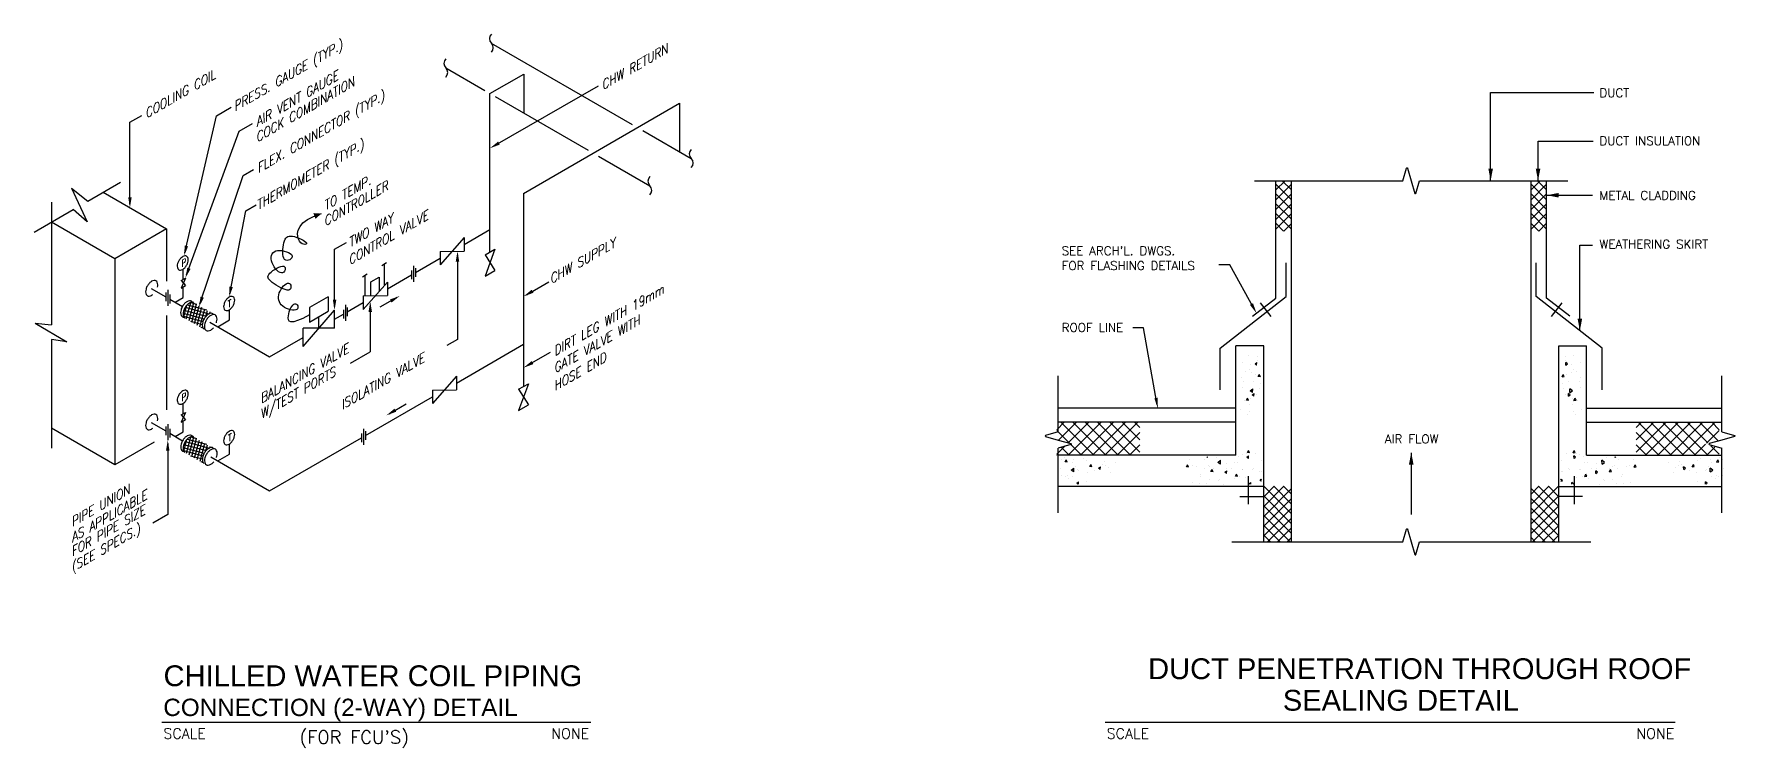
# Model space of a CAD drawing. Extents: x -320.3 to -239, y -329.4 to -268.7.
# Drawn here: x -320.3 to -271.31, y -289.31 to -268.75 of the extents above; entities that cross this region are included whole.
import ezdxf
from ezdxf.enums import TextEntityAlignment as Align

# ---------------------------------------------------------------- set-up
doc = ezdxf.new("R2010")
doc.units = 0
doc.header["$LTSCALE"] = 0.5
doc.header["$MEASUREMENT"] = 0
doc.layers.get('0').update_dxf_attribs({"color": 4, "linetype": 'CONTINUOUS'})
for name, color, linetype in [('A1', 3, 'CONTINUOUS'), ('CAL-1', 4, 'CONTINUOUS'), ('CAL-2', 2, 'CONTINUOUS'), ('D-P', 2, 'CONTINUOUS'), ('HATCH', 11, 'CONTINUOUS'), ('LEA', 3, 'CONTINUOUS'), ('M1', 4, 'CONTINUOUS'), ('M2', 2, 'CONTINUOUS'), ('M3', 3, 'CONTINUOUS'), ('M4', 4, 'CONTINUOUS'), ('M7', 4, 'CONTINUOUS'), ('MT2', 2, 'CONTINUOUS'), ('T2', 2, 'CONTINUOUS'), ('T3', 3, 'CONTINUOUS'), ('TEXT1', 6, 'CONTINUOUS'), ('TXT3', 3, 'CONTINUOUS')]:
    doc.layers.add(name, color=color, linetype=linetype)
doc.styles.add('LEROY', font='SIMPLEX')
doc.styles.add('S', font='ROMANS.SHX')
doc.styles.add('TTXT', font='ARIAL.TTF', dxfattribs={"width": 0.9})

# ---------------------------------------------------------------- blocks, each defined once
blk = doc.blocks.new('AR')
blk.add_lwpolyline([(0, 0, 0, 13.3, 0), (-35, 0, 13.3, 13.3, 0)], format="xyseb")
blk = doc.blocks.new('*X9')
at = {"color": 0}
for p, q in [((197.17, 185.85), (199.81, 188.49)), ((197.17, 183.02), (201.67, 187.52)), ((201.67, 183), (197.17, 187.5)), ((201.67, 185.83), (199, 188.49)), ((197.17, 180.2), (201.67, 184.7)), ((201.67, 180.17), (197.17, 184.67)), ((197.17, 177.37), (201.67, 181.87)), ((201.67, 177.34), (197.17, 181.84)), ((197.17, 174.54), (201.67, 179.04)), ((201.67, 174.51), (197.17, 179.01)), ((199.39, 173.96), (197.17, 176.19)), ((199.42, 173.96), (201.67, 176.21))]:
    blk.add_line(p, q, dxfattribs=at)
blk = doc.blocks.new('*X14')
at = {"color": 0}
for p, q in [((206.96, 137.96), (206.96, 137.96)), ((209.46, 138.2), (209.46, 138.2)), ((206.13, 132.03), (206.44, 132.71)), ((206.72, 132.14), (206.44, 132.71)), ((207, 136.69), (207, 136.69)), ((207.13, 135.17), (207.13, 135.17)), ((207.21, 135.38), (207.15, 136.12)), ((207.67, 135.76), (207.15, 136.12)), ((207.21, 135.38), (207.67, 135.76)), ((207.4, 132.53), (207.4, 132.53)), ((208.72, 133.36), (208.72, 133.36)), ((208.89, 135.6), (208.89, 135.6)), ((209.27, 134.25), (209.27, 134.25)), ((210.38, 133.55), (210.38, 133.55)), ((211.33, 136.14), (211.33, 136.14)), ((206.13, 132.03), (206.72, 132.14)), ((206.14, 130.12), (206.14, 130.12)), ((206.52, 128.52), (206.52, 128.52)), ((208.06, 130.52), (208.06, 130.52)), ((208.35, 127.45), (208.33, 128.57)), ((209.08, 127.98), (208.33, 128.57)), ((208.35, 127.45), (209.08, 127.98)), ((208.41, 127.68), (208.41, 127.68)), ((211.08, 130.6), (211.08, 130.6)), ((211.31, 128.9), (211.31, 128.9)), ((211.54, 131.81), (211.54, 131.81)), ((207.15, 126.99), (207.15, 126.99)), ((208, 126.41), (207.93, 127.16)), ((208.46, 126.8), (207.93, 127.16)), ((208, 126.41), (208.46, 126.8)), ((208.99, 125.87), (208.99, 125.87)), ((209.23, 124.01), (209.23, 124.01)), ((209.54, 125.18), (209.84, 125.87)), ((209.54, 125.18), (210.13, 125.3)), ((210.13, 125.29), (209.84, 125.87)), ((210.67, 125.24), (210.67, 125.24)), ((211.82, 122.54), (211.82, 122.54)), ((209.38, 122), (209.38, 122)), ((209.92, 121.22), (209.92, 121.22))]:
    blk.add_line(p, q, dxfattribs=at)
blk = doc.blocks.new('*X10')
at = {"color": 0}
for p, q in [((251.73, 110.31), (260.37, 118.95)), ((251.73, 113.85), (256.83, 118.95)), ((251.73, 117.38), (253.3, 118.95)), ((261.78, 109.45), (252.28, 118.95)), ((254.41, 109.45), (263.91, 118.95)), ((265.32, 109.45), (255.82, 118.95)), ((257.94, 109.45), (267.44, 118.95)), ((268.85, 109.45), (259.35, 118.95)), ((261.48, 109.45), (270.98, 118.95)), ((272.39, 109.45), (262.89, 118.95)), ((265.01, 109.45), (274.51, 118.95)), ((272.39, 112.98), (266.42, 118.95)), ((275.22, 113.69), (269.96, 118.95)), ((275.67, 116.78), (273.5, 118.95)), ((258.25, 109.45), (251.73, 115.96)), ((271.98, 112.88), (275.67, 116.57)), ((254.71, 109.45), (251.73, 112.43)), ((268.55, 109.45), (271.68, 112.58)), ((272.08, 109.45), (274.42, 111.78)), ((275.67, 109.71), (273.26, 112.12)), ((275.62, 109.45), (275.67, 109.5))]:
    blk.add_line(p, q, dxfattribs=at)
blk = doc.blocks.new('*X11')
at = {"color": 0}
for p, q in [((197.17, 92.51), (205.12, 100.47)), ((197.17, 95.34), (202.29, 100.47)), ((197.17, 98.17), (199.46, 100.47)), ((205.17, 91.82), (197.17, 99.82)), ((205.17, 94.65), (199.35, 100.47)), ((205.17, 97.48), (202.18, 100.47)), ((205.17, 100.3), (205, 100.47)), ((197.17, 89.69), (205.17, 97.69)), ((205.17, 88.99), (197.17, 96.99)), ((197.17, 86.86), (205.17, 94.86)), ((205.17, 86.16), (197.17, 94.16)), ((204.05, 84.45), (197.17, 91.33)), ((201.22, 84.45), (197.17, 88.5)), ((197.59, 84.45), (205.17, 92.03)), ((200.41, 84.45), (205.17, 89.2)), ((198.39, 84.45), (197.17, 85.68)), ((203.24, 84.45), (205.17, 86.37))]:
    blk.add_line(p, q, dxfattribs=at)
blk = doc.blocks.new('*X13')
at = {"color": 0}
for p, q in [((267.05, 107.81), (267.05, 107.81)), ((268.02, 108.48), (268.02, 108.48)), ((270.84, 108.19), (270.84, 108.19)), ((272.64, 107.4), (272.95, 108.09)), ((273.23, 107.52), (272.95, 108.09)), ((273.28, 108.73), (273.28, 108.73)), ((274.39, 108.13), (274.39, 108.13)), ((258.63, 107.44), (258.63, 107.44)), ((260.08, 104.57), (260.08, 104.57)), ((260.74, 105.95), (260.74, 105.95)), ((261.62, 106.57), (261.62, 106.57)), ((261.88, 107.58), (261.88, 107.58)), ((262.61, 106.71), (262.61, 106.71)), ((263.13, 105.3), (263.06, 106.05)), ((263.59, 105.69), (263.06, 106.05)), ((263.13, 105.3), (263.59, 105.69)), ((264.88, 104.95), (264.88, 104.95)), ((265.57, 106.03), (265.88, 106.72)), ((265.57, 106.03), (266.16, 106.15)), ((266.16, 106.15), (265.88, 106.72)), ((266.91, 104.58), (266.91, 104.58)), ((269.35, 105.12), (269.35, 105.12)), ((269.68, 105.36), (269.68, 105.36)), ((270.29, 106.04), (270.29, 106.04)), ((270.76, 104.59), (270.74, 105.72)), ((271.49, 105.13), (270.74, 105.72)), ((270.76, 104.59), (271.49, 105.13)), ((270.98, 103.3), (270.98, 103.3)), ((271.22, 107.36), (271.22, 107.36)), ((272.55, 103.6), (272.55, 103.6)), ((272.64, 107.4), (273.23, 107.52)), ((273.03, 103.19), (273.03, 103.19)), ((274.23, 103.44), (274.23, 103.44)), ((274.47, 105.74), (274.47, 105.74)), ((267.14, 101.83), (267.14, 101.83)), ((269.41, 101.12), (269.36, 101.71)), ((269.89, 101.35), (269.36, 101.71)), ((269.62, 101.13), (269.89, 101.35)), ((272.15, 102.71), (272.15, 102.71))]:
    blk.add_line(p, q, dxfattribs=at)
blk = doc.blocks.new('*X12')
at = {"color": 0}
for p, q in [((205.82, 108.01), (205.82, 108.01)), ((207.41, 109.89), (207.41, 109.89)), ((209.29, 110.11), (209.59, 110.8)), ((209.29, 110.11), (209.87, 110.23)), ((209.57, 108.48), (209.5, 109.23)), ((210.02, 108.86), (209.5, 109.23)), ((209.57, 108.48), (210.02, 108.86)), ((209.87, 110.22), (209.59, 110.8)), ((209.87, 108.39), (209.87, 108.39)), ((210.24, 109.92), (210.24, 109.92)), ((211.22, 109.7), (211.22, 109.7)), ((212.31, 108.93), (212.31, 108.93)), ((217.63, 106.83), (217.6, 107.95)), ((218.35, 107.36), (217.6, 107.95)), ((218.87, 108.84), (218.87, 108.84)), ((221.38, 108.77), (221.37, 108.91)), ((221.38, 108.77), (221.55, 108.91)), ((222.3, 108.07), (222.3, 108.07)), ((226.55, 108.16), (226.55, 108.16)), ((205.94, 104.77), (205.94, 104.77)), ((206.36, 104.87), (206.36, 104.87)), ((208.08, 105.57), (208.08, 105.57)), ((208.38, 105.32), (208.38, 105.32)), ((210.35, 103.13), (210.35, 103.13)), ((211.17, 105.27), (211.17, 105.27)), ((211.33, 105.37), (211.33, 105.37)), ((212.06, 103.39), (212.06, 103.39)), ((212.69, 103.26), (213, 103.95)), ((212.69, 103.26), (213.28, 103.38)), ((212.7, 107.28), (212.7, 107.28)), ((213.28, 103.38), (213, 103.95)), ((213.49, 107.26), (213.49, 107.26)), ((214.58, 105.52), (214.58, 105.52)), ((215.75, 104.82), (215.75, 104.82)), ((215.86, 104.14), (215.8, 104.89)), ((216.32, 104.53), (215.8, 104.89)), ((215.86, 104.14), (216.32, 104.53)), ((215.96, 105.66), (215.96, 105.66)), ((215.99, 107), (215.99, 107)), ((217.63, 106.83), (218.35, 107.36)), ((219.76, 105.74), (219.76, 105.74)), ((219.76, 104.64), (220.06, 105.32)), ((219.76, 104.64), (220.35, 104.75)), ((220.35, 104.75), (220.06, 105.32)), ((220.76, 106.06), (220.76, 106.06)), ((221.14, 106.4), (221.14, 106.4)), ((222.16, 105.63), (222.16, 105.63)), ((223.23, 103.42), (223.23, 103.42)), ((223.41, 103.96), (223.41, 103.96)), ((224.61, 106.17), (224.61, 106.17)), ((225.55, 106.45), (225.55, 106.45)), ((226.83, 106.01), (227.13, 106.7)), ((226.83, 106.01), (227.42, 106.12)), ((227.1, 106.06), (227.1, 106.06)), ((227.42, 106.12), (227.13, 106.7)), ((205.79, 102.27), (205.93, 102.57)), ((205.79, 101.92), (206.21, 102)), ((206.21, 102), (205.93, 102.57)), ((208.89, 101.1), (208.88, 101.58)), ((209.5, 101.09), (208.88, 101.58)), ((213.63, 102.63), (213.63, 102.63)), ((216.89, 101.01), (216.89, 101.01)), ((218.02, 102.38), (218.02, 102.38)), ((218.23, 102.01), (218.23, 102.01)), ((220.67, 102.55), (220.67, 102.55)), ((221.69, 101.41), (221.69, 101.41)), ((223.68, 101.23), (223.68, 101.23)), ((225.68, 101.52), (225.68, 101.52))]:
    blk.add_line(p, q, dxfattribs=at)
blk = doc.blocks.new('AR-1')
blk.add_lwpolyline([(0, 0, 0, 1, 0), (-3, 0, 1, 1, 0)], format="xyseb")
blk = doc.blocks.new('PA')
at = {"layer": 'D-P'}
blk.add_lwpolyline([(0, 0, 0, 250, 0), (0, 300, 250, 250, 0)], format="xyseb", dxfattribs=at)
blk = doc.blocks.new('PFA')
at = {"layer": 'M2', "xscale": 0.01, "yscale": 0.01, "zscale": 0.01}
blk.add_blockref('PA', (0, 0), dxfattribs=at)
blk = doc.blocks.new('*X18')
at = {"color": 0}
for p, q in [((43152, 64455), (43334, 65132)), ((43265, 64390), (43462, 65127)), ((43328, 65130), (43567, 65066)), ((43020, 64695), (43888, 64463)), ((43035, 64561), (43834, 64347)), ((43046, 64539), (43176, 65025)), ((43049, 64817), (43968, 64570)), ((43105, 64931), (44096, 64666)), ((43188, 65038), (43985, 64825)), ((43377, 64325), (43574, 65062)), ((43489, 64261), (43686, 64997)), ((43601, 64196), (43798, 64933)), ((43713, 64131), (43910, 64868)), ((43957, 64558), (44022, 64803)), ((44117, 64674), (44134, 64738)), ((44246, 64673), (44246, 64674)), ((43327, 64354), (43809, 64225)), ((43745, 64112), (43833, 64089)), ((43825, 64066), (43832, 64091))]:
    blk.add_line(p, q, dxfattribs=at)
blk = doc.blocks.new('TAST32')
at = {"color": 3, "style": 'LEROY'}
blk.add_attdef('SCALE', text='', height=3, dxfattribs=at).set_placement((0, -4.55), align=Align.RIGHT)
blk = doc.blocks.new('TAST26')
at = {"color": 3, "style": 'LEROY'}
blk.add_text('SCALE', height=3, dxfattribs=at).set_placement((0.02, -4.55))
at = {"color": 4, "style": 'LEROY'}
blk.add_attdef('TITLE', (0, 2), '', height=5, dxfattribs=at)
at = {"color": 3, "style": 'S'}
blk.add_attdef('1:100', (19.59, -4.55), '', height=3, dxfattribs=at)

msp = doc.modelspace()

# ---------------------------------------------------------------- linework, layer by layer
at = {"layer": 'A1'}
for points in [[(-290.797, -280.203), (-291.162, -280.308, 0.691207), (-291.162, -280.336), (-290.797, -280.442), (-290.432, -280.547, -0.691207), (-290.432, -280.575), (-290.797, -280.681)], [(-271.681, -280.203), (-271.315, -280.308, -0.691207), (-271.315, -280.336), (-271.681, -280.442), (-272.046, -280.547, 0.691207), (-272.046, -280.575), (-271.681, -280.681)]]:
    msp.add_lwpolyline(points, format="xyb", dxfattribs=at)
at = {"layer": 'CAL-1'}
for p, q in [((-278.343, -270.435), (-275.367, -270.435)), ((-278.343, -272.963), (-278.343, -270.435)), ((-276.978, -272.963), (-276.978, -271.838)), ((-276.978, -271.838), (-275.386, -271.838)), ((-276.72, -273.392), (-275.405, -273.392)), ((-275.773, -277.283), (-275.773, -274.832)), ((-275.773, -274.832), (-275.405, -274.832)), ((-285.851, -275.396), (-286.174, -275.396)), ((-288.342, -277.21), (-288.646, -277.21)), ((-280.63, -280.809), (-280.63, -282.59))]:
    msp.add_line(p, q, dxfattribs=at)
at = {"layer": 'LEA'}
for p, q in [((-307.078, -271.989), (-304.043, -270.237)), ((-315.046, -271.101), (-314.621, -270.856)), ((-317.535, -271.291), (-317.193, -271.094)), ((-314.387, -271.542), (-314.006, -271.322)), ((-315.517, -276.52), (-314.275, -272.828)), ((-314.275, -272.828), (-313.974, -272.654)), ((-314.658, -276.228), (-314.195, -273.841)), ((-314.195, -273.841), (-313.9, -273.67)), ((-311.641, -274.949), (-311.296, -274.749)), ((-306.113, -276.257), (-305.473, -275.887)), ((-308.101, -277.544), (-308.409, -277.723)), ((-311.182, -278.229), (-310.613, -277.901)), ((-306.041, -278.27), (-305.418, -277.91)), ((-316.446, -282.588), (-316.876, -282.836))]:
    msp.add_line(p, q, dxfattribs=at)
at = {"layer": 'M1'}
for p, q in [((-317.535, -273.652), (-317.535, -271.291)), ((-315.952, -275.047), (-315.046, -271.101)), ((-315.905, -275.685), (-314.387, -271.542)), ((-319.215, -273.191), (-318.77, -274.154)), ((-319.215, -273.191), (-318.751, -273.563)), ((-318.751, -273.563), (-317.807, -273.018)), ((-285.142, -272.973), (-280.869, -272.973)), ((-280.391, -272.973), (-276.118, -272.973)), ((-320.298, -274.456), (-319.173, -273.807)), ((-319.798, -273.59), (-319.798, -277.129)), ((-318.77, -274.154), (-319.173, -273.807)), ((-311.641, -276.601), (-311.641, -274.949)), ((-308.101, -275.105), (-308.101, -277.544)), ((-285.135, -276.702), (-285.851, -275.396)), ((-310.613, -276.551), (-310.613, -277.901)), ((-309.85, -276.34), (-310.337, -276.618)), ((-320.267, -277.08), (-319.798, -277.129)), ((-320.267, -277.08), (-319.348, -277.61)), ((-287.946, -279.429), (-288.342, -277.21)), ((-319.348, -277.61), (-319.798, -277.547)), ((-319.798, -277.547), (-319.798, -280.68)), ((-290.797, -280.203), (-290.797, -278.598)), ((-271.681, -280.203), (-271.681, -278.598)), ((-310.065, -279.683), (-309.579, -279.403)), ((-316.446, -280.545), (-316.446, -282.588)), ((-290.797, -282.539), (-290.797, -280.681)), ((-271.681, -282.539), (-271.681, -280.681)), ((-285.799, -283.378), (-280.869, -283.378)), ((-280.391, -283.378), (-275.461, -283.378)), ((-316.616, -288.571), (-304.262, -288.571)), ((-289.446, -288.571), (-273.031, -288.571))]:
    msp.add_line(p, q, dxfattribs=at)
for points in [[(-280.869, -272.973), (-280.764, -272.608, -0.691207), (-280.735, -272.608), (-280.63, -272.973), (-280.525, -273.339, 0.691207), (-280.497, -273.339), (-280.391, -272.973)], [(-280.869, -283.378), (-280.764, -283.012, -0.691207), (-280.735, -283.012), (-280.63, -283.378), (-280.525, -283.743, 0.691207), (-280.497, -283.743), (-280.391, -283.378)]]:
    msp.add_lwpolyline(points, format="xyb", dxfattribs=at)
at = {"layer": 'M1', "color": 3}
for points in [[(-316.126, -275.279, 0.058752), (-316.162, -275.362, 0.072341), (-316.173, -275.436, 0.106617), (-316.158, -275.503, 0.156851), (-316.126, -275.539, 0.156851), (-316.08, -275.549, 0.106617), (-316.014, -275.527, 0.072341), (-315.956, -275.482, 0.058752), (-315.902, -275.409, 0.058752), (-315.866, -275.325, 0.072341), (-315.855, -275.252, 0.106617), (-315.87, -275.185, 0.156851), (-315.902, -275.149, 0.156851), (-315.948, -275.139, 0.106617), (-316.014, -275.16, 0.072341), (-316.072, -275.206, 0.058752)], [(-314.789, -276.445, 0.058752), (-314.825, -276.528, 0.072341), (-314.836, -276.601, 0.106617), (-314.821, -276.669, 0.156851), (-314.789, -276.704, 0.156851), (-314.743, -276.714, 0.106617), (-314.677, -276.693, 0.072341), (-314.619, -276.647, 0.058752), (-314.564, -276.574, 0.058752), (-314.529, -276.491, 0.072341), (-314.518, -276.418, 0.106617), (-314.532, -276.35, 0.156851), (-314.564, -276.315, 0.156851), (-314.611, -276.305, 0.106617), (-314.677, -276.326, 0.072341), (-314.735, -276.372, 0.058752)], [(-316.126, -279.145, 0.058752), (-316.162, -279.228, 0.072341), (-316.173, -279.301, 0.106617), (-316.158, -279.369, 0.156851), (-316.126, -279.404, 0.156851), (-316.08, -279.414, 0.106617), (-316.014, -279.393, 0.072341), (-315.956, -279.347, 0.058752), (-315.902, -279.274, 0.058752), (-315.866, -279.191, 0.072341), (-315.855, -279.118, 0.106617), (-315.87, -279.05, 0.156851), (-315.902, -279.015, 0.156851), (-315.948, -279.005, 0.106617), (-316.014, -279.026, 0.072341), (-316.072, -279.072, 0.058752)], [(-314.789, -280.31, 0.058752), (-314.825, -280.394, 0.072341), (-314.836, -280.467, 0.106617), (-314.821, -280.534, 0.156851), (-314.789, -280.57, 0.156851), (-314.743, -280.58, 0.106617), (-314.677, -280.559, 0.072341), (-314.619, -280.513, 0.058752), (-314.564, -280.44, 0.058752), (-314.529, -280.356, 0.072341), (-314.518, -280.283, 0.106617), (-314.532, -280.216, 0.156851), (-314.564, -280.18, 0.156851), (-314.611, -280.17, 0.106617), (-314.677, -280.192, 0.072341), (-314.735, -280.237, 0.058752)]]:
    msp.add_lwpolyline(points, format="xyb", close=True, dxfattribs=at)
at = {"layer": 'M1'}
for centre, start, end in [((-306.994, -268.88), 135, 225), ((-307.257, -269.142), 315, 45), ((-308.306, -269.595), 135, 225), ((-308.569, -269.857), 315, 45), ((-301.237, -272.204), 135, 225), ((-301.499, -272.466), 315, 45), ((-302.429, -272.988), 135, 225), ((-302.692, -273.251), 315, 45)]:
    msp.add_arc(centre, 0.186, start, end, dxfattribs=at)
at = {"layer": 'M2'}
for p, q in [((-318.307, -273.307), (-316.477, -274.363)), ((-317.968, -275.224), (-319.798, -274.168)), ((-316.477, -274.363), (-317.968, -275.224)), ((-316.477, -274.363), (-316.477, -275.868)), ((-317.968, -275.224), (-317.968, -281.159)), ((-316.477, -276.855), (-316.477, -279.577)), ((-317.968, -281.159), (-319.798, -280.103)), ((-316.84, -280.508), (-317.968, -281.159)), ((-285.325, -281.482), (-285.325, -282.285)), ((-275.935, -281.482), (-275.935, -282.285)), ((-285.566, -282.071), (-284.88, -282.071)), ((-275.694, -282.071), (-276.38, -282.071))]:
    msp.add_line(p, q, dxfattribs=at)
at = {"layer": 'M2', "color": 2}
msp.add_line((-312.361, -276.623), (-312.361, -277.044), dxfattribs=at)
at = {"layer": 'M2'}
for points in [[(-317.032, -276.002, 0.058752), (-317.072, -276.094, 0.072341), (-317.083, -276.174, 0.106617), (-317.067, -276.248, 0.156851), (-317.032, -276.287, 0.156851), (-316.981, -276.298, 0.106617), (-316.909, -276.275, 0.037673), (-316.874, -276.251, 0.015859)], [(-316.741, -276.037, 0.057485), (-316.734, -275.972, 0.106617), (-316.75, -275.898, 0.156851), (-316.785, -275.859, 0.156851), (-316.836, -275.848, 0.106617), (-316.909, -275.871, 0.072341), (-316.972, -275.922, 0.058752), (-317.032, -276.002, 0.058752)], [(-316.741, -279.887, 0.057485), (-316.734, -279.822, 0.106617), (-316.75, -279.748, 0.156851), (-316.785, -279.709, 0.156851), (-316.836, -279.698, 0.106617), (-316.909, -279.721, 0.072341), (-316.972, -279.772, 0.058752), (-317.032, -279.852, 0.058752)], [(-317.032, -279.852, 0.058752), (-317.072, -279.944, 0.072341), (-317.083, -280.024, 0.106617), (-317.067, -280.098, 0.156851), (-317.032, -280.137, 0.156851), (-316.981, -280.148, 0.106617), (-316.909, -280.125, 0.037673), (-316.874, -280.101, 0.015859)]]:
    msp.add_lwpolyline(points, format="xyb", dxfattribs=at)
at = {"layer": 'M3'}
for p, q in [((-315.939, -275.779), (-316.063, -276.066)), ((-316.063, -275.85), (-315.939, -275.779)), ((-309.37, -275.421), (-309.37, -275.882)), ((-316.446, -276.118), (-316.446, -276.579)), ((-316.063, -275.85), (-315.939, -275.995)), ((-316.063, -276.066), (-315.939, -275.995)), ((-311.33, -276.552), (-311.33, -277.013)), ((-284.669, -276.883), (-284.976, -276.489)), ((-276.591, -276.883), (-276.284, -276.489)), ((-316.063, -279.716), (-315.939, -279.645)), ((-315.939, -279.645), (-316.063, -279.932)), ((-316.063, -279.716), (-315.939, -279.86)), ((-285.68, -279.528), (-290.797, -279.528)), ((-275.58, -279.528), (-271.681, -279.528)), ((-316.446, -279.984), (-316.446, -280.445)), ((-316.063, -279.932), (-315.939, -279.86)), ((-310.807, -280.116), (-310.807, -280.577)), ((-285.68, -279.928), (-290.797, -279.928)), ((-275.58, -279.928), (-271.681, -279.928))]:
    msp.add_line(p, q, dxfattribs=at)
at = {"layer": 'M3', "color": 3}
msp.add_lwpolyline([(-312.361, -276.833), (-312.557, -276.938), (-312.708, -277.004), (-312.819, -277.034), (-312.896, -277.036), (-312.944, -277.015), (-312.969, -276.976), (-312.976, -276.924), (-312.972, -276.866), (-312.961, -276.806), (-312.945, -276.747), (-312.925, -276.691), (-312.901, -276.639), (-312.875, -276.594), (-312.847, -276.557), (-312.818, -276.531), (-312.79, -276.518), (-312.763, -276.518), (-312.738, -276.53), (-312.718, -276.551), (-312.703, -276.578), (-312.695, -276.607), (-312.695, -276.637), (-312.705, -276.663), (-312.727, -276.684), (-312.761, -276.697), (-312.805, -276.702), (-312.857, -276.699), (-312.913, -276.69), (-312.972, -276.673), (-313.03, -276.651), (-313.085, -276.623), (-313.134, -276.59), (-313.175, -276.552), (-313.207, -276.51), (-313.231, -276.465), (-313.247, -276.417), (-313.255, -276.366), (-313.255, -276.314), (-313.247, -276.26), (-313.232, -276.206), (-313.209, -276.151), (-313.18, -276.098), (-313.147, -276.049), (-313.11, -276.005), (-313.073, -275.968), (-313.036, -275.941), (-313, -275.925), (-312.968, -275.922), (-312.94, -275.933), (-312.919, -275.956), (-312.903, -275.986), (-312.896, -276.02), (-312.897, -276.055), (-312.908, -276.086), (-312.929, -276.109), (-312.962, -276.123), (-313.006, -276.122), (-313.061, -276.109), (-313.122, -276.087), (-313.187, -276.056), (-313.253, -276.02), (-313.319, -275.981), (-313.38, -275.941), (-313.435, -275.902), (-313.481, -275.866), (-313.517, -275.832), (-313.543, -275.801), (-313.558, -275.77), (-313.563, -275.74), (-313.557, -275.709), (-313.539, -275.676), (-313.51, -275.641), (-313.469, -275.603), (-313.419, -275.564), (-313.363, -275.527), (-313.304, -275.493), (-313.246, -275.464), (-313.192, -275.444), (-313.144, -275.433), (-313.105, -275.435), (-313.079, -275.45), (-313.065, -275.476), (-313.062, -275.508), (-313.068, -275.543), (-313.084, -275.576), (-313.107, -275.605), (-313.136, -275.624), (-313.171, -275.63), (-313.211, -275.619), (-313.253, -275.594), (-313.296, -275.557), (-313.339, -275.511), (-313.378, -275.457), (-313.413, -275.399), (-313.441, -275.339), (-313.461, -275.28), (-313.471, -275.224), (-313.471, -275.171), (-313.461, -275.124), (-313.443, -275.082), (-313.415, -275.046), (-313.378, -275.018), (-313.333, -274.997), (-313.28, -274.985), (-313.22, -274.982), (-313.155, -274.987), (-313.089, -275), (-313.026, -275.018), (-312.968, -275.042), (-312.919, -275.07), (-312.883, -275.101), (-312.862, -275.134), (-312.859, -275.167), (-312.872, -275.199), (-312.896, -275.228), (-312.93, -275.251), (-312.968, -275.266), (-313.008, -275.271), (-313.047, -275.264), (-313.08, -275.243), (-313.104, -275.206), (-313.121, -275.156), (-313.131, -275.096), (-313.134, -275.029), (-313.131, -274.959), (-313.124, -274.888), (-313.113, -274.82), (-313.1, -274.758), (-313.083, -274.705), (-313.064, -274.66), (-313.042, -274.625), (-313.015, -274.597), (-312.983, -274.579), (-312.945, -274.568), (-312.901, -274.566), (-312.85, -274.572), (-312.792, -274.585), (-312.73, -274.605), (-312.666, -274.629), (-312.605, -274.657), (-312.549, -274.686), (-312.503, -274.715), (-312.469, -274.742), (-312.452, -274.767), (-312.452, -274.787), (-312.468, -274.801), (-312.496, -274.807), (-312.532, -274.803), (-312.573, -274.788), (-312.614, -274.76), (-312.652, -274.718), (-312.683, -274.659), (-312.703, -274.584), (-312.706, -274.495), (-312.686, -274.397), (-312.636, -274.294), (-312.552, -274.191), (-312.425, -274.091), (-312.251, -274), (-312.022, -273.921)], dxfattribs=at)
at = {"layer": 'M3'}
for points in [[(-315.952, -276.634, 0.058752), (-315.994, -276.729, 0.072341), (-316.006, -276.813, 0.106617), (-315.989, -276.891, 0.156851), (-315.952, -276.931, 0.156851)], [(-315.695, -276.485, 0.156851), (-315.748, -276.473, 0.106617), (-315.824, -276.498, 0.072341), (-315.89, -276.55, 0.058752), (-315.952, -276.634, 0.058752)], [(-315.141, -276.804, 0.156851), (-315.195, -276.793, 0.106617), (-315.27, -276.817, 0.072341), (-315.337, -276.87, 0.058752), (-315.399, -276.953, 0.058752)], [(-315.399, -276.953, 0.058752), (-315.44, -277.049, 0.072341), (-315.453, -277.133, 0.106617), (-315.436, -277.21, 0.156851), (-315.399, -277.251, 0.105158)], [(-315.949, -280.501, 0.058752), (-315.99, -280.597, 0.072341), (-316.002, -280.681, 0.106617), (-315.986, -280.759, 0.156851), (-315.949, -280.799, 0.156851)], [(-315.691, -280.352, 0.156851), (-315.744, -280.341, 0.106617), (-315.82, -280.365, 0.072341), (-315.887, -280.418, 0.058752), (-315.949, -280.501, 0.058752)], [(-315.138, -280.672, 0.156851), (-315.191, -280.66, 0.106617), (-315.267, -280.685, 0.072341), (-315.333, -280.737, 0.058752), (-315.396, -280.821, 0.058752)], [(-315.396, -280.821, 0.058752), (-315.437, -280.917, 0.072341), (-315.449, -281, 0.106617), (-315.432, -281.078, 0.156851), (-315.396, -281.118, 0.105158)]]:
    msp.add_lwpolyline(points, format="xyb", dxfattribs=at)
at = {"layer": 'M4'}
for p, q in [((-307.126, -269.011), (-303.065, -271.355)), ((-308.438, -269.726), (-307.315, -270.374)), ((-307.165, -270.464), (-306.188, -269.9)), ((-306.188, -269.9), (-306.188, -271.025)), ((-307.165, -275.029), (-307.165, -270.464)), ((-307.015, -270.547), (-304.341, -272.092)), ((-306.199, -273.338), (-301.706, -270.744)), ((-301.706, -270.744), (-301.706, -272.14)), ((-302.765, -271.528), (-301.368, -272.335)), ((-304.041, -272.265), (-302.56, -273.119)), ((-306.199, -273.338), (-306.199, -278.901)), ((-284.53, -276.355), (-284.53, -272.973)), ((-284.08, -283.378), (-284.08, -272.973)), ((-277.18, -283.378), (-277.18, -272.973)), ((-276.73, -276.355), (-276.73, -272.973)), ((-307.909, -274.807), (-307.165, -274.378)), ((-309.314, -275.619), (-308.601, -275.207)), ((-310.121, -276.085), (-309.427, -275.684)), ((-284.23, -276.311), (-284.23, -275.342)), ((-277.03, -276.311), (-277.03, -275.342)), ((-316.922, -276.074), (-316.503, -276.316)), ((-286.13, -277.796), (-284.23, -276.311)), ((-275.13, -277.796), (-277.03, -276.311)), ((-316.39, -276.381), (-316.022, -276.594)), ((-311.274, -276.75), (-310.813, -276.484)), ((-285.2, -276.878), (-284.53, -276.355)), ((-276.06, -276.878), (-276.73, -276.355)), ((-315.234, -277.049), (-313.512, -278.043)), ((-311.641, -276.962), (-311.387, -276.815)), ((-313.512, -278.043), (-312.546, -277.485)), ((-308.13, -278.801), (-306.199, -277.686)), ((-284.88, -277.728), (-285.68, -277.728)), ((-285.68, -280.878), (-285.68, -277.728)), ((-284.88, -283.378), (-284.88, -277.728)), ((-276.38, -277.728), (-275.58, -277.728)), ((-276.38, -283.378), (-276.38, -277.728)), ((-275.58, -280.878), (-275.58, -277.728)), ((-286.13, -278.994), (-286.13, -277.796)), ((-275.13, -278.994), (-275.13, -277.796)), ((-310.751, -280.314), (-308.822, -279.2)), ((-316.922, -279.94), (-316.503, -280.181)), ((-316.39, -280.247), (-316.018, -280.461)), ((-313.512, -281.908), (-310.864, -280.379)), ((-315.208, -280.929), (-313.512, -281.908)), ((-285.68, -280.878), (-290.797, -280.878)), ((-275.58, -280.878), (-271.681, -280.878)), ((-284.88, -281.778), (-290.797, -281.778)), ((-276.38, -281.778), (-271.681, -281.778))]:
    msp.add_line(p, q, dxfattribs=at)
at = {"layer": 'M7'}
for p, q in [((-309.427, -275.558), (-309.427, -275.81)), ((-309.314, -275.493), (-309.314, -275.744)), ((-316.503, -276.19), (-316.503, -276.442)), ((-316.39, -276.255), (-316.39, -276.507)), ((-311.387, -276.69), (-311.387, -276.941)), ((-311.274, -276.625), (-311.274, -276.876)), ((-316.503, -280.056), (-316.503, -280.307)), ((-316.39, -280.121), (-316.39, -280.372)), ((-310.751, -280.188), (-310.751, -280.44)), ((-310.864, -280.253), (-310.864, -280.505))]:
    msp.add_line(p, q, dxfattribs=at)
at = {"layer": 'T2'}
for p, q in [((-307.909, -274.613), (-308.601, -275.401)), ((-307.909, -274.613), (-307.909, -275.001)), ((-310.283, -275.418), (-310.145, -275.331)), ((-308.601, -275.013), (-307.909, -275.001)), ((-308.601, -275.013), (-308.601, -275.401)), ((-310.838, -275.738), (-310.699, -275.651)), ((-310.756, -276.29), (-310.756, -275.691)), ((-310.598, -275.89), (-310.359, -275.752)), ((-310.359, -275.752), (-310.359, -276.161)), ((-310.202, -275.97), (-310.202, -275.371)), ((-310.121, -275.891), (-310.813, -276.678)), ((-310.813, -276.29), (-310.121, -276.279)), ((-310.813, -276.29), (-310.813, -276.678)), ((-310.598, -276.292), (-310.598, -275.89)), ((-310.121, -275.891), (-310.121, -276.279)), ((-312.546, -277.746), (-311.641, -276.701)), ((-311.641, -277.223), (-311.641, -276.701)), ((-312.546, -277.746), (-312.546, -277.223)), ((-311.641, -277.223), (-312.546, -277.223)), ((-312.093, -277.223), (-312.093, -276.89)), ((-308.13, -278.607), (-308.822, -279.394)), ((-308.13, -278.607), (-308.13, -278.995)), ((-308.822, -279.006), (-308.13, -278.995)), ((-308.822, -279.006), (-308.822, -279.394))]:
    msp.add_line(p, q, dxfattribs=at)
at = {"layer": 'T2', "linetype": 'Continuous'}
for p, q in [((-307.305, -275.11), (-307.025, -274.948)), ((-307.025, -274.948), (-307.305, -275.718)), ((-307.305, -275.11), (-307.025, -275.557)), ((-307.305, -275.718), (-307.025, -275.557)), ((-306.059, -278.82), (-306.339, -279.59)), ((-306.339, -278.982), (-306.059, -278.82)), ((-306.339, -278.982), (-306.059, -279.428)), ((-306.339, -279.59), (-306.059, -279.428))]:
    msp.add_line(p, q, dxfattribs=at)
at = {"layer": 'T2', "color": 2}
for p, q in [((-311.826, -276.315), (-312.361, -276.623)), ((-312.361, -277.044), (-311.826, -276.735)), ((-311.826, -276.315), (-311.826, -276.735))]:
    msp.add_line(p, q, dxfattribs=at)
at = {"layer": 'T2'}
for points in [[(-316.022, -276.594, 0.058752), (-316.063, -276.689, 0.072341), (-316.075, -276.773, 0.106617), (-316.058, -276.851, 0.156851), (-316.022, -276.891, 0.11655), (-315.982, -276.903, 0.106617)], [(-315.734, -276.473, 0.11655), (-315.764, -276.445, 0.156851), (-315.817, -276.433, 0.106617), (-315.893, -276.458, 0.072341), (-315.959, -276.51, 0.058752), (-316.022, -276.594, 0.058752)], [(-315.336, -276.989, 0.058752), (-315.377, -277.085, 0.072341), (-315.39, -277.169, 0.106617), (-315.373, -277.247, 0.156851), (-315.336, -277.287, 0.156851), (-315.283, -277.299, 0.106617), (-315.207, -277.274, 0.072341), (-315.141, -277.222, 0.008862), (-315.13, -277.21, 0.058752)], [(-315.046, -277.069, 0.015988), (-315.037, -277.042, 0.072341), (-315.025, -276.959, 0.106617), (-315.042, -276.881, 0.156851), (-315.078, -276.841, 0.156851), (-315.132, -276.829, 0.106617), (-315.207, -276.853, 0.072341), (-315.274, -276.906, 0.058752), (-315.336, -276.989, 0.058752)], [(-316.018, -280.461, 0.058752), (-316.059, -280.557, 0.072341), (-316.071, -280.641, 0.106617), (-316.055, -280.719, 0.156851), (-316.018, -280.759, 0.11655), (-315.979, -280.771, 0.106617)], [(-315.73, -280.341, 0.11655), (-315.76, -280.313, 0.156851), (-315.814, -280.301, 0.106617), (-315.889, -280.325, 0.072341), (-315.956, -280.378, 0.058752), (-316.018, -280.461, 0.058752)], [(-315.046, -280.946, 0.021475), (-315.034, -280.91, 0.072341), (-315.022, -280.826, 0.106617), (-315.038, -280.749, 0.156851), (-315.075, -280.708, 0.156851), (-315.128, -280.697, 0.106617), (-315.204, -280.721, 0.072341), (-315.27, -280.774, 0.058752), (-315.333, -280.857, 0.058752)], [(-315.333, -280.857, 0.058752), (-315.374, -280.953, 0.072341), (-315.386, -281.037, 0.106617), (-315.369, -281.114, 0.156851), (-315.333, -281.155, 0.156851), (-315.279, -281.166, 0.106617), (-315.204, -281.142, 0.072341), (-315.137, -281.089, 0.013407), (-315.121, -281.072, 0.058752)]]:
    msp.add_lwpolyline(points, format="xyb", dxfattribs=at)
at = {"layer": 'T3'}
for p, q in [((-316.001, -275.815), (-316.001, -275.519)), ((-316.001, -276.337), (-316.001, -276.03)), ((-316.233, -276.471), (-316.001, -276.337)), ((-314.664, -276.98), (-314.664, -276.685)), ((-315.008, -277.179), (-314.664, -276.98)), ((-316.001, -279.68), (-316.001, -279.385)), ((-316.233, -280.337), (-316.001, -280.203)), ((-316.001, -280.203), (-316.001, -279.896)), ((-314.664, -280.846), (-314.664, -280.551)), ((-315.008, -281.045), (-314.664, -280.846))]:
    msp.add_line(p, q, dxfattribs=at)

# ---------------------------------------------------------------- block references
at = {"xscale": 0.1000000000058208, "yscale": 0.1000000000058208, "zscale": 0.1}
for p in [(-304.307, -288.591), (-273.055, -288.591)]:
    msp.add_blockref('TAST32', p, dxfattribs=at).add_auto_attribs({'SCALE': 'NONE'})
at = {"layer": 'CAL-1', "xscale": 0.01000000000931323, "yscale": 0.01000000000931323, "zscale": 0.01}
for p, rotation in [((-278.343, -272.973), 270), ((-276.978, -272.973), 270), ((-276.73, -273.392), 180), ((-275.773, -277.293), 270), ((-280.63, -280.799), 90)]:
    msp.add_blockref('AR', p, dxfattribs=dict(at, rotation=rotation))
at = {"layer": 'HATCH', "yscale": 0.1000000000058208, "zscale": 0.1}
for name, p, xscale in [('*X9', (-264.363, -291.822), -0.1000000000058208), ('*X9', (-296.897, -291.822), 0.1000000000058208), ('*X14', (-264.363, -291.822), -0.1000000000058208), ('*X14', (-296.897, -291.822), 0.1000000000058208), ('*X10', (-263.275, -291.822), -0.1000000000058208), ('*X10', (-299.325, -291.822), 0.1000000000058208), ('*X13', (-263.275, -291.822), -0.1000000000058208), ('*X12', (-264.363, -291.822), -0.1000000000058208), ('*X12', (-296.897, -291.822), 0.1000000000058208), ('*X13', (-299.093, -291.822), 0.1000000000058208), ('*X11', (-264.363, -291.822), -0.1000000000058208), ('*X11', (-296.897, -291.822), 0.1000000000058208)]:
    msp.add_blockref(name, p, dxfattribs=dict(at, xscale=xscale))
at = {"layer": 'LEA', "yscale": 0.1000000000058208, "zscale": 0.1}
for p, xscale, rotation in [((-307.165, -272.039), 0.09999999998390867, 209.999999997621), ((-315.549, -276.615), 0.100000000006572, 251.4025292559335), ((-314.677, -276.326), 0.100000000004828, 259.0326842379772), ((-306.199, -276.307), 0.09999999998390867, 209.999999997621), ((-306.199, -278.361), 0.09999999998390867, 209.999999997621)]:
    msp.add_blockref('AR-1', p, dxfattribs=dict(at, xscale=xscale, rotation=rotation))
at = {"layer": 'M1', "yscale": 0.1000000000058208, "zscale": 0.1}
for p, xscale, rotation in [((-317.535, -273.752), 0.1000000000058208, 270), ((-315.975, -275.144), 0.1000000000012927, 257.0632789101239), ((-308.101, -275.005), 0.1000000000058208, 90), ((-315.939, -275.779), 0.09999999999339686, 249.881624857843), ((-309.763, -276.291), 0.1000000000058208, 29.72669139417729), ((-311.641, -276.701), 0.1000000000058208, 270), ((-310.613, -276.451), 0.1000000000058208, 90), ((-285.087, -276.79), 0.09999999999523079, 298.7340007668865), ((-287.928, -279.528), 0.09999999999980738, 280.1291124172334), ((-310.151, -279.733), 0.1000000000058208, 209.9236792808738), ((-316.446, -280.445), 0.1000000000058208, 90)]:
    msp.add_blockref('AR-1', p, dxfattribs=dict(at, xscale=xscale, rotation=rotation))
at = {"layer": 'M1', "color": 3, "xscale": 0.0007000000041443855, "yscale": 0.0007000000041443855, "zscale": 0.0007}
for p in [(-346.118, -322.071), (-346.115, -325.941)]:
    msp.add_blockref('*X18', p, dxfattribs=at)
at = {"layer": 'M2', "color": 2, "xscale": 0.06999999999187813, "yscale": 0.07000000000698492, "zscale": 0.07, "rotation": 109.0619775905929}
msp.add_blockref('PFA', (-312.022, -273.921), dxfattribs=at)
at = {"layer": 'TEXT1'}
ref = msp.add_blockref('TAST26', (-316.573, -288.592), dxfattribs=dict(at, xscale=0.1000000000058208, yscale=0.1000000000058208, zscale=0.1))
ref.add_attrib('TITLE', 'CONNECTION (2-WAY) DETAIL', (-316.573, -288.392), dxfattribs={"layer": '0', "color": 6, "height": 0.5, "style": 'TTXT'})

# ---------------------------------------------------------------- texts
at = {"color": 3, "style": 'LEROY'}
msp.add_text('SCALE', height=0.3, dxfattribs=at).set_placement((-289.402, -289.047))
at = {"layer": 'CAL-2', "style": 'S'}
for s, p in [('DUCT', (-275.209, -270.566)), ('DUCT INSULATION', (-275.209, -271.95)), ('METAL CLADDING', (-275.209, -273.52)), ('WEATHERING SKIRT', (-275.209, -274.927)), ("SEE ARCH'L. DWGS.", (-290.697, -275.116)), ('FOR FLASHING DETAILS', (-290.697, -275.544)), ('ROOF LINE', (-290.697, -277.328))]:
    msp.add_text(s, height=0.25, dxfattribs=at).set_placement(p)
msp.add_text('AIR FLOW', height=0.25, dxfattribs=at).set_placement((-280.616, -280.537), align=Align.CENTER)
at = {"layer": 'MT2', "style": 'S', "oblique": 30}
for s, height, rotation, p in [('PRESS. GAUGE (TYP.)', 0.25, 30.2408, (-314.513, -270.981)), ('CHW RETURN', 0.25, 30, (-303.918, -270.368)), ('COOLING COIL', 0.25, 30, (-317.067, -271.181)), ('AIR VENT GAUGE', 0.25, 30.2408, (-313.877, -271.426)), ('COCK COMBINATION', 0.25, 30.2408, (-313.877, -271.875)), ('FLEX. CONNECTOR (TYP.)', 0.25, 30.2408, (-313.843, -272.758)), ('THERMOMETER (TYP.)', 0.25, 30.2408, (-313.856, -273.824)), ('TO TEMP.', 0.25, 30.2408, (-311.916, -273.84)), ('CONTROLLER', 0.25, 30.2408, (-311.916, -274.289)), ('CONTROL VALVE', 0.25, 30.2408, (-311.211, -275.406)), ('TWO WAY', 0.25, 30.2408, (-311.211, -274.903)), ('CHW SUPPLY', 0.25, 30, (-305.409, -275.951)), ('P', 0.175, 30.2408, (-316.049, -275.471)), ('DIRT LEG WITH 19mm', 0.25, 30, (-305.299, -278.028)), ('T', 0.175, 30.2408, (-314.719, -276.644)), ('GATE VALVE WITH', 0.25, 30, (-305.297, -278.522)), ('BALANCING VALVE', 0.25, 30.2408, (-313.752, -279.39)), ('ISOLATING VALVE', 0.25, 30.2408, (-311.423, -279.573)), ('HOSE END', 0.25, 30, (-305.297, -279.032)), ('W/TEST PORTS', 0.25, 30.2408, (-313.752, -279.839)), ('P', 0.175, 30.2408, (-316.047, -279.339)), ('T', 0.175, 30.2408, (-314.71, -280.505)), ('AS APPLICABLE', 0.25, 30.2408, (-319.197, -283.398)), ('PIPE UNION', 0.25, 30.2408, (-319.197, -282.949)), ('FOR PIPE SIZE', 0.25, 30.2408, (-319.197, -283.804)), ('(SEE SPECS.)', 0.25, 30.2408, (-319.197, -284.253))]:
    msp.add_text(s, height=height, rotation=rotation, dxfattribs=at).set_placement(p)
at = {"layer": 'TEXT1', "style": 'TTXT'}
for s, p in [('CHILLED WATER COIL PIPING', (-316.567, -287.532)), ('DUCT PENETRATION THROUGH ROOF', (-288.21, -287.329)), ('SEALING DETAIL', (-284.329, -288.238))]:
    msp.add_text(s, height=0.6, dxfattribs=at).set_placement(p)
at = {"layer": 'TXT3', "style": 'LEROY'}
msp.add_text("(FOR FCU'S)", height=0.375, dxfattribs=at).set_placement((-312.651, -289.187))

doc.saveas('drawing.dxf')
